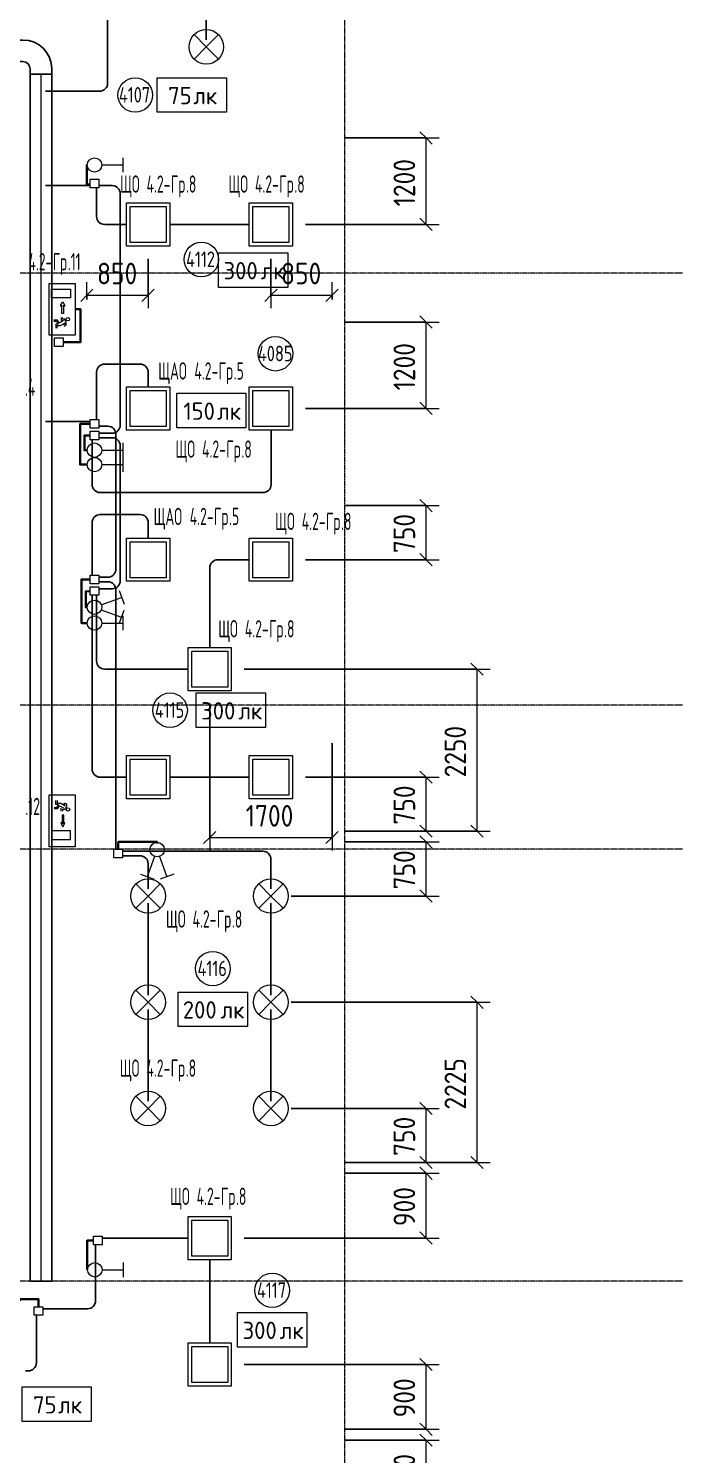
# Model space of a CAD drawing. Header units: millimetres. Extents: x -4730 to 98194, y -4296 to 93388.
# Drawn here: x 89115 to 98194, y 26596 to 46395 of the extents above; entities that cross this region are included whole.
import ezdxf

# ---------------------------------------------------------------- set-up
doc = ezdxf.new("R2010")
doc.units = ezdxf.units.MM
doc.linetypes.add('Линия сетки', pattern=[22.225, 12.7, -3.175, 3.175, -3.175])
for name, color, linetype, lineweight, true_color in [('Кабельные лотки', 5, 'Continuous', 25, 0x0000ff), ('Короба', 7, 'Continuous', 25, 0x008000), ('Соединительные детали кабельных лотков', 5, 'Continuous', 25, 0x0000ff), ('Соединительные детали коробов', 7, 'Continuous', 25, 0x008000), ('Типовые аннотации', 1, 'Continuous', 18, 0xff0000)]:
    doc.layers.add(name, color=color, linetype=linetype, lineweight=lineweight, true_color=true_color)
for name, color, linetype, lineweight in [('Марки помещений', 7, 'Continuous', 9), ('Марки силовых электроприборов', 7, 'Continuous', 9), ('Осевая линия', 7, 'Continuous', 18), ('Оси', 7, 'Continuous', 9), ('Провода', 7, 'Continuous', 35), ('Размеры', 7, 'Continuous', 9), ('Размеры-120', 7, 'Continuous', 9)]:
    doc.layers.add(name, color=color, linetype=linetype, lineweight=lineweight)
doc.styles.add('GOST Common', font='GOST_Common.ttf', dxfattribs={"width": 0.6, "height": 240})
doc.styles.add('GOST Common_1', font='GOST_Common.ttf', dxfattribs={"width": 0.9, "height": 300})
doc.styles.add('GOST Common_3', font='GOST_Common.ttf', dxfattribs={"width": 0.8, "height": 216})
doc.styles.add('GOST Common_4', font='GOST_Common.ttf', dxfattribs={"height": 240})
doc.dimstyles.new('ADSK_Проверочный', dxfattribs={"dimscale": 304.8, "dimtxt": 301.714499, "dimasz": 0.556693, "dimexe": 0.590551, "dimexo": 0.590551, "dimgap": 0.19685, "dimtad": 1, "dimdec": 3, "dimrnd": 0.001, "dimdsep": 46, "dimtxsty": 'GOST Common_1', "dimblk1": 'OBLIQUE', "dimblk2": 'OBLIQUE', "dimsah": 1, "dimcen": 0.09, "dimazin": 0, "dimtfac": 1, "dimtdec": 4, "dimtix": 1, "dimtmove": 0, "dimatfit": 3, "dimfxl": 1, "dimtvp": 1, "dimtolj": 1, "dimtzin": 0, "dimarcsym": 2})

# ---------------------------------------------------------------- blocks, each defined once
blk = doc.blocks.new('M_Горизонтальный изгиб-колено для канального - Стандартная-2475426-4-й этаж')
at = {"layer": 'Соединительные детали кабельных лотков'}
for p, q in [((-150, 250), (-150, 325)), ((150, 325), (-150, 325)), ((-150, 325), (150, 325)), ((-150, 325), (-150, 325)), ((-150, 325), (-150, 250)), ((150, 250), (150, 325)), ((150, 325), (150, 325)), ((150, 325), (150, 250)), ((-325, 150), (-325, 150)), ((-325, 150), (-325, -150)), ((-325, -150), (-325, 150)), ((-325, 150), (-250, 150)), ((-250, 150), (-325, 150)), ((-325, -150), (-325, -150)), ((-250, -150), (-325, -150)), ((-250, -150), (-325, -150))]:
    blk.add_line(p, q, dxfattribs=at)
for radius, end in [(100, 360), (400, 360), (100, 0), (400, 0)]:
    blk.add_arc((-250, 250), radius, 270, end, dxfattribs=at)
blk = doc.blocks.new('M_Короб_ отвод - Плоский торец - ПВХ - Стандартная-2386742-4-й этаж')
at = {"layer": 'Соединительные детали коробов'}
for p, q in [((0, 111.95), (0, 150.05)), ((-150.05, 0), (-111.95, 0))]:
    blk.add_line(p, q, dxfattribs=at)
blk.add_arc((-111.95, 111.95), 111.95, 270, 0, dxfattribs=at)
blk = doc.blocks.new('DIMBLOCK160-4-й этаж')
at = {"layer": 'Размеры-120'}
for p, q in [((94635, 44875), (94550, 44960)), ((93510, 44875), (94815, 44875)), ((94635, 44875), (93510, 44875)), ((94635, 43675), (94635, 44875)), ((94635, 44875), (94720, 44790)), ((94635, 43675), (94550, 43760)), ((92960, 43675), (94815, 43675)), ((94635, 43675), (92960, 43675)), ((94635, 43675), (94720, 43590))]:
    blk.add_line(p, q, dxfattribs=at)
at = {"layer": 'Размеры-120', "color": 0, "insert": (94183, 43925), "char_height": 300, "width": 840.71, "attachment_point": 1, "rotation": 90, "line_spacing_factor": 1.022761, "style": 'GOST Common_1'}
blk.add_mtext('1200', dxfattribs=at)
blk = doc.blocks.new('_Oblique')
at = {"color": 0, "linetype": 'ByBlock', "lineweight": -2}
blk.add_line((-0.5, -0.5), (0.5, 0.5), dxfattribs=at)
blk = doc.blocks.new('DIMBLOCK161-4-й этаж')
at = {"layer": 'Размеры-120'}
for p, q in [((92480, 43197), (92480, 42511)), ((92480, 42691), (92480, 43197)), ((92480, 42691), (92565, 42776)), ((93330, 42631), (93330, 42871)), ((93330, 42691), (93415, 42776)), ((92480, 42691), (92395, 42606)), ((92480, 42691), (93330, 42691)), ((93330, 42691), (93245, 42606)), ((93330, 42691), (93330, 42631))]:
    blk.add_line(p, q, dxfattribs=at)
at = {"layer": 'Размеры-120', "color": 0, "insert": (92621, 43143), "char_height": 300, "width": 681.16, "attachment_point": 1, "line_spacing_factor": 1.022761, "style": 'GOST Common_1'}
blk.add_mtext('850', dxfattribs=at)
blk = doc.blocks.new('DIMBLOCK162-4-й этаж')
at = {"layer": 'Размеры-120'}
for p, q in [((90775, 43197), (90775, 42511)), ((90775, 42691), (90775, 43197)), ((89925, 42631), (89925, 42871)), ((89925, 42691), (90010, 42776)), ((90775, 42691), (90860, 42776)), ((89925, 42691), (89840, 42606)), ((89925, 42691), (90775, 42691)), ((89925, 42691), (89925, 42631)), ((90775, 42691), (90690, 42606))]:
    blk.add_line(p, q, dxfattribs=at)
at = {"layer": 'Размеры-120', "color": 0, "insert": (90066, 43143), "char_height": 300, "width": 681.16, "attachment_point": 1, "line_spacing_factor": 1.022761, "style": 'GOST Common_1'}
blk.add_mtext('850', dxfattribs=at)
blk = doc.blocks.new('DIMBLOCK163-4-й этаж')
at = {"layer": 'Размеры-120'}
for p, q in [((91630, 37022), (91630, 34981)), ((91630, 35161), (91630, 37022)), ((93330, 36470), (93330, 34981)), ((93330, 35161), (93330, 36470)), ((91630, 35161), (91715, 35246)), ((93330, 35161), (93415, 35246)), ((91630, 35161), (91545, 35077)), ((91630, 35161), (93330, 35161)), ((93330, 35161), (93245, 35077))]:
    blk.add_line(p, q, dxfattribs=at)
at = {"layer": 'Размеры-120', "color": 0, "insert": (92130, 35613), "char_height": 300, "width": 840.71, "attachment_point": 1, "line_spacing_factor": 1.022761, "style": 'GOST Common_1'}
blk.add_mtext('1700', dxfattribs=at)
blk = doc.blocks.new('DIMBLOCK164-4-й этаж')
at = {"layer": 'Размеры-120'}
for p, q in [((93510, 35100), (94815, 35100)), ((94635, 35100), (93510, 35100)), ((94635, 35100), (94550, 35185)), ((94635, 34350), (94635, 35100)), ((94635, 35100), (94720, 35015)), ((92760, 34350), (94815, 34350)), ((94635, 34350), (92760, 34350)), ((94635, 34350), (94550, 34435)), ((94635, 34350), (94720, 34265))]:
    blk.add_line(p, q, dxfattribs=at)
at = {"layer": 'Размеры-120', "color": 0, "insert": (94183, 34441), "char_height": 300, "width": 681.16, "attachment_point": 1, "rotation": 90, "line_spacing_factor": 1.022761, "style": 'GOST Common_1'}
blk.add_mtext('750', dxfattribs=at)
blk = doc.blocks.new('DIMBLOCK165-4-й этаж')
at = {"layer": 'Размеры-120'}
for p, q in [((94635, 31400), (94550, 31485)), ((92760, 31400), (94815, 31400)), ((94635, 31400), (92760, 31400)), ((94635, 30650), (94635, 31400)), ((94635, 31400), (94720, 31315)), ((94635, 30650), (94550, 30735)), ((93510, 30650), (94815, 30650)), ((94635, 30650), (93510, 30650)), ((94635, 30650), (94720, 30565))]:
    blk.add_line(p, q, dxfattribs=at)
at = {"layer": 'Размеры-120', "color": 0, "insert": (94183, 30741), "char_height": 300, "width": 681.16, "attachment_point": 1, "rotation": 90, "line_spacing_factor": 1.022761, "style": 'GOST Common_1'}
blk.add_mtext('750', dxfattribs=at)
blk = doc.blocks.new('DIMBLOCK166-4-й этаж')
at = {"layer": 'Размеры-120'}
for p, q in [((92760, 32875), (95523, 32875)), ((95343, 32875), (92760, 32875)), ((95343, 32875), (95258, 32960)), ((95343, 30650), (95343, 32875)), ((95343, 32875), (95428, 32790)), ((95343, 30650), (95258, 30735)), ((93510, 30650), (95523, 30650)), ((95343, 30650), (93510, 30650)), ((95343, 30650), (95428, 30565))]:
    blk.add_line(p, q, dxfattribs=at)
at = {"layer": 'Размеры-120', "color": 0, "insert": (94891, 31384), "char_height": 300, "width": 908.21, "attachment_point": 1, "rotation": 90, "line_spacing_factor": 1.022761, "style": 'GOST Common_1'}
blk.add_mtext('2225', dxfattribs=at)
blk = doc.blocks.new('DIMBLOCK167-4-й этаж')
at = {"layer": 'Размеры-120'}
for p, q in [((94635, 39770), (94550, 39855)), ((93510, 39770), (94815, 39770)), ((94635, 39770), (93510, 39770)), ((94635, 39020), (94635, 39770)), ((94635, 39770), (94720, 39685)), ((92960, 39020), (94815, 39020)), ((94635, 39020), (92960, 39020)), ((94635, 39020), (94550, 39105)), ((94635, 39020), (94720, 38935))]:
    blk.add_line(p, q, dxfattribs=at)
at = {"layer": 'Размеры-120', "color": 0, "insert": (94183, 39111), "char_height": 300, "width": 681.16, "attachment_point": 1, "rotation": 90, "line_spacing_factor": 1.022761, "style": 'GOST Common_1'}
blk.add_mtext('750', dxfattribs=at)
blk = doc.blocks.new('DIMBLOCK168-4-й этаж')
at = {"layer": 'Размеры-120'}
for p, q in [((94635, 36000), (94550, 36085)), ((92960, 36000), (94815, 36000)), ((94635, 36000), (92960, 36000)), ((94635, 35250), (94635, 36000)), ((94635, 36000), (94720, 35915)), ((93510, 35250), (94815, 35250)), ((94635, 35250), (93510, 35250)), ((94635, 35250), (94550, 35335)), ((94635, 35250), (94720, 35165))]:
    blk.add_line(p, q, dxfattribs=at)
at = {"layer": 'Размеры-120', "color": 0, "insert": (94183, 35341), "char_height": 300, "width": 681.16, "attachment_point": 1, "rotation": 90, "line_spacing_factor": 1.022761, "style": 'GOST Common_1'}
blk.add_mtext('750', dxfattribs=at)
blk = doc.blocks.new('DIMBLOCK169-4-й этаж')
at = {"layer": 'Размеры-120'}
for p, q in [((92110, 37500), (95523, 37500)), ((95343, 37500), (92110, 37500)), ((95343, 37500), (95258, 37585)), ((95343, 35250), (95343, 37500)), ((95343, 37500), (95428, 37415)), ((93510, 35250), (95523, 35250)), ((95343, 35250), (93510, 35250)), ((95343, 35250), (95258, 35335)), ((95343, 35250), (95428, 35165))]:
    blk.add_line(p, q, dxfattribs=at)
at = {"layer": 'Размеры-120', "color": 0, "insert": (94891, 35997), "char_height": 300, "width": 908.21, "attachment_point": 1, "rotation": 90, "line_spacing_factor": 1.022761, "style": 'GOST Common_1'}
blk.add_mtext('2250', dxfattribs=at)
blk = doc.blocks.new('DIMBLOCK170-4-й этаж')
at = {"layer": 'Размеры-120'}
for p, q in [((94635, 42320), (94550, 42405)), ((93510, 42320), (94815, 42320)), ((94635, 42320), (93510, 42320)), ((94635, 41120), (94635, 42320)), ((94635, 42320), (94720, 42235)), ((94635, 41120), (94550, 41205)), ((92960, 41120), (94815, 41120)), ((94635, 41120), (92960, 41120)), ((94635, 41120), (94720, 41035))]:
    blk.add_line(p, q, dxfattribs=at)
at = {"layer": 'Размеры-120', "color": 0, "insert": (94183, 41370), "char_height": 300, "width": 840.71, "attachment_point": 1, "rotation": 90, "line_spacing_factor": 1.022761, "style": 'GOST Common_1'}
blk.add_mtext('1200', dxfattribs=at)
blk = doc.blocks.new('DIMBLOCK171-4-й этаж')
at = {"layer": 'Размеры-120'}
for p, q in [((93510, 30500), (94815, 30500)), ((94635, 30500), (93510, 30500)), ((94635, 30500), (94550, 30585)), ((94635, 29600), (94635, 30500)), ((94635, 30500), (94720, 30415)), ((92110, 29600), (94815, 29600)), ((94635, 29600), (92110, 29600)), ((94635, 29600), (94550, 29685)), ((94635, 29600), (94720, 29515))]:
    blk.add_line(p, q, dxfattribs=at)
at = {"layer": 'Размеры-120', "color": 0, "insert": (94183, 29766), "char_height": 300, "width": 681.16, "attachment_point": 1, "rotation": 90, "line_spacing_factor": 1.022761, "style": 'GOST Common_1'}
blk.add_mtext('900', dxfattribs=at)
blk = doc.blocks.new('DIMBLOCK172-4-й этаж')
at = {"layer": 'Размеры-120'}
for p, q in [((94635, 27845), (94550, 27930)), ((92110, 27845), (94815, 27845)), ((94635, 27845), (92110, 27845)), ((94635, 26945), (94635, 27845)), ((94635, 27845), (94720, 27760)), ((93510, 26945), (94815, 26945)), ((94635, 26945), (93510, 26945)), ((94635, 26945), (94550, 27030)), ((94635, 26945), (94720, 26860))]:
    blk.add_line(p, q, dxfattribs=at)
at = {"layer": 'Размеры-120', "color": 0, "insert": (94183, 27111), "char_height": 300, "width": 681.16, "attachment_point": 1, "rotation": 90, "line_spacing_factor": 1.022761, "style": 'GOST Common_1'}
blk.add_mtext('900', dxfattribs=at)
blk = doc.blocks.new('DIMBLOCK182-4-й этаж')
at = {"layer": 'Размеры-120'}
for p, q in [((93510, 26795), (94815, 26795)), ((94635, 26795), (93510, 26795)), ((94635, 26795), (94550, 26880)), ((94635, 25795), (94635, 26795)), ((94635, 26795), (94720, 26710)), ((92860, 25795), (94815, 25795)), ((94635, 25795), (92860, 25795)), ((94635, 25795), (94550, 25880)), ((94635, 25795), (94720, 25710))]:
    blk.add_line(p, q, dxfattribs=at)
at = {"layer": 'Размеры-120', "color": 0, "insert": (94183, 25945), "char_height": 300, "width": 840.71, "attachment_point": 1, "rotation": 90, "line_spacing_factor": 1.022761, "style": 'GOST Common_1'}
blk.add_mtext('1000', dxfattribs=at)
blk = doc.blocks.new('ADSK_Марка_Помещение_1_ГОСТ21-501-2011 - Номер-85995-4-й этаж')
at = {"layer": 'Марки помещений'}
blk.add_circle((0, 0), 2, dxfattribs=at)
blk = doc.blocks.new('Морка помещения_освещённость_ - Морка помещения_освещённость_-1484368-4-й этаж')
at = {"layer": 'Марки помещений', "color": 190, "true_color": 0x8000ff}
for p, q in [((-4, 0), (-4, 4)), ((-4, 4), (4, 4)), ((4, 4), (4, 0)), ((4, 0), (-4, 0))]:
    blk.add_line(p, q, dxfattribs=at)

msp = doc.modelspace()

# ---------------------------------------------------------------- linework, layer by layer
at = {"layer": 'Кабельные лотки'}
for p, q in [((89137.9607, 45760), (89437.9607, 45760)), ((89137.9607, 45760), (89137.9607, 29000)), ((89437.9607, 29000), (89437.9607, 45760)), ((89137.9607, 29000), (89437.9607, 29000))]:
    msp.add_line(p, q, dxfattribs=at)
at = {"layer": 'Короба'}
for p, q in [((90213.5077, 45673.4908), (90213.5077, 48614.1555)), ((91583.1776, 48060), (91583.1776, 46240)), ((89350.5077, 45523.4408), (90063.4577, 45523.4408)), ((89968.9173, 44213.3606), (89350.5077, 44213.3606)), ((90060.4173, 43825.05), (90060.4173, 44184.8606)), ((90088.9173, 44213.3606), (90238.8673, 44213.3606)), ((90388.9173, 44063.3106), (90388.9173, 40926.4106)), ((90479.764, 43675), (90210.4673, 43675)), ((91074.764, 43675), (92184.764, 43675)), ((90060.4173, 41585.0881), (90060.4173, 40964.8606)), ((90627.214, 41735.1381), (90210.4673, 41735.1381)), ((90777.264, 41417.5), (90777.264, 41585.0881)), ((89968.9173, 40936.3606), (89350.5077, 40936.3606)), ((90088.9173, 40873.3606), (90178.8673, 40873.3606)), ((92482.264, 40822.5), (92482.264, 40101.35)), ((89997.4173, 40101.35), (89997.4173, 40684.8606)), ((90238.8673, 40776.3606), (90088.9173, 40776.3606)), ((90088.9173, 40713.3606), (90238.8673, 40713.3606)), ((90328.9173, 40723.3106), (90328.9173, 38926.4106)), ((90388.9173, 40563.3106), (90388.9173, 38766.4106)), ((92332.214, 39951.3), (90147.4673, 39951.3)), ((90627.214, 39646.3), (90147.4673, 39646.3)), ((89997.4173, 39496.25), (89997.4173, 38804.8606)), ((90777.264, 39317.5), (90777.264, 39496.25)), ((91782.314, 39020), (92184.764, 39020)), ((91632.264, 37797.5), (91632.264, 38869.95)), ((90178.8673, 38776.3606), (90088.9173, 38776.3606)), ((90088.9173, 38713.3606), (90178.8673, 38713.3606)), ((90238.8673, 38616.3606), (90088.9173, 38616.3606)), ((89997.4173, 36150.05), (89997.4173, 38524.8606)), ((90060.4173, 37650.05), (90060.4173, 38524.8606)), ((90328.9173, 38563.3106), (90328.9173, 35001.0719)), ((91334.764, 37500), (90210.4673, 37500)), ((90479.764, 36000), (90147.4673, 36000)), ((91074.764, 36000), (92184.764, 36000)), ((90420.4173, 34972.5719), (92329.95, 34972.5719)), ((90624.95, 34909.5719), (90420.4173, 34909.5719)), ((90775, 34450), (90775, 34759.5219)), ((92480, 34822.5219), (92480, 34450)), ((90775, 34250), (90775, 32975)), ((92480, 34250), (92480, 32975)), ((90775, 32775), (90775, 31500)), ((92480, 32775), (92480, 31500)), ((90046.3032, 29508.5), (90046.3032, 28769.5131)), ((91334.764, 29600), (90137.8032, 29600)), ((91632.264, 29302.5), (91632.264, 28142.5)), ((89223.535, 27906.1209), (89223.535, 28527.9631)), ((89896.2532, 28619.4631), (89315.035, 28619.4631))]:
    msp.add_line(p, q, dxfattribs=at)
at = {"layer": 'Осевая линия'}
msp.add_line((89287.9607, 45760), (89287.9607, 29000), dxfattribs=at)
at = {"layer": 'Оси', "linetype": 'Линия сетки'}
for p, q in [((93500, 93388.3703), (93500, -3096.3487)), ((98194.2682, 43000), (-3530.0173, 43000)), ((98194.2682, 37000), (-3530.0173, 37000)), ((98194.2682, 35000), (-3530.0173, 35000)), ((98194.2682, 29000), (-3530.0173, 29000))]:
    msp.add_line(p, q, dxfattribs=at)
at = {"layer": 'Провода', "flags": 128}
for points in [[(89930.6433, 44500), (89924.1667, 44500), (89924.1667, 44230.6207), (89968.9173, 44230.6207)], [(89761.7452, 42498.5485), (89835, 42500), (89835, 42039.1497), (89596.8842, 42039.1481)], [(89930.6433, 40340), (89830, 40340), (89830, 40904.8627), (89968.9173, 40904.8613)], [(89930.6433, 40540), (89890, 40540), (89890, 40744.8627), (89968.9173, 40744.8615)], [(89930.6433, 38140), (89850, 38140), (89850, 38744.8627), (89968.9173, 38744.8613)], [(89930.6433, 38360), (89910, 38360), (89910, 38580), (89968.9173, 38582.4082)], [(90900, 35078.3578), (90900, 35100.8333), (90360.4155, 35100.8333), (90360.4155, 35001.0719)], [(89935.6433, 29160), (89929.1666, 29160), (89929.1666, 29568.5008), (90017.8032, 29568.5008)], [(88995.1829, 28729.3567), (88995.1829, 28750), (89255.0302, 28750), (89255.0332, 28647.9631)]]:
    msp.add_lwpolyline(points, dxfattribs=at)
at = {"layer": 'Типовые аннотации', "color": 5, "true_color": 0x0000ff}
for p, q in [((91583.1776, 46140), (91413.472, 46309.7056)), ((91583.1776, 46140), (91413.472, 45970.2944)), ((91583.1776, 46140), (91752.8833, 46309.7056)), ((91583.1776, 46140), (91752.8833, 45970.2944)), ((90430.6433, 44400), (90430.6433, 44600)), ((90130.6433, 44500), (90430.6433, 44500)), ((90475, 43975), (91075, 43975)), ((90475, 43375), (90475, 43975)), ((91075, 43975), (91075, 43375)), ((92180, 43975), (92780, 43975)), ((92180, 43375), (92180, 43975)), ((92780, 43975), (92780, 43375)), ((90525, 43925), (91025, 43925)), ((90525, 43425), (90525, 43925)), ((91025, 43925), (91025, 43425)), ((92230, 43925), (92730, 43925)), ((92230, 43425), (92230, 43925)), ((92730, 43925), (92730, 43425)), ((91075, 43375), (90475, 43375)), ((91025, 43425), (90525, 43425)), ((92780, 43375), (92180, 43375)), ((92730, 43425), (92230, 43425)), ((92180, 41420), (92780, 41420)), ((92180, 40820), (92180, 41420)), ((92780, 41420), (92780, 40820)), ((92230, 41370), (92730, 41370)), ((92230, 40870), (92230, 41370)), ((92730, 41370), (92730, 40870)), ((92780, 40820), (92180, 40820)), ((92730, 40870), (92230, 40870)), ((90430.6433, 40440), (90430.6433, 40640)), ((90130.6433, 40540), (90430.6433, 40540)), ((92180, 39320), (92780, 39320)), ((92180, 38720), (92180, 39320)), ((92230, 39270), (92730, 39270)), ((92230, 38770), (92230, 39270)), ((92730, 39270), (92730, 38770)), ((92780, 39320), (92780, 38720)), ((92780, 38720), (92180, 38720)), ((92730, 38770), (92230, 38770)), ((90124.6126, 38394.202), (90406.5204, 38496.8081)), ((90372.3184, 38590.7773), (90440.7224, 38402.8388)), ((90124.6126, 38325.798), (90406.5204, 38223.1919)), ((90372.3184, 38129.2227), (90440.7224, 38317.1612)), ((91330, 37800), (91930, 37800)), ((91330, 37200), (91330, 37800)), ((91380, 37750), (91880, 37750)), ((91380, 37250), (91380, 37750)), ((91880, 37750), (91880, 37250)), ((91930, 37800), (91930, 37200)), ((91880, 37250), (91380, 37250)), ((91930, 37200), (91330, 37200)), ((90475, 36300), (91075, 36300)), ((90475, 35700), (90475, 36300)), ((90525, 36250), (91025, 36250)), ((90525, 35750), (90525, 36250)), ((91025, 36250), (91025, 35750)), ((91075, 36300), (91075, 35700)), ((92180, 36300), (92780, 36300)), ((92180, 35700), (92180, 36300)), ((92230, 36250), (92730, 36250)), ((92230, 35750), (92230, 36250)), ((92730, 36250), (92730, 35750)), ((92780, 36300), (92780, 35700)), ((91075, 35700), (90475, 35700)), ((91025, 35750), (90525, 35750)), ((92780, 35700), (92180, 35700)), ((92730, 35750), (92230, 35750)), ((90865.798, 34900.3874), (90763.1919, 34618.4796)), ((90934.202, 34900.3874), (91036.8081, 34618.4796)), ((90669.2227, 34652.6816), (90857.1612, 34584.2776)), ((91130.7773, 34652.6816), (90942.8388, 34584.2776)), ((90775, 34350), (90605.2944, 34519.7056)), ((90775, 34350), (90944.7056, 34519.7056)), ((92480, 34350), (92310.2944, 34519.7056)), ((92480, 34350), (92649.7056, 34519.7056)), ((90775, 34350), (90605.2944, 34180.2944)), ((90775, 34350), (90944.7056, 34180.2944)), ((92480, 34350), (92310.2944, 34180.2944)), ((92480, 34350), (92649.7056, 34180.2944)), ((90775, 32875), (90605.2944, 33044.7056)), ((90775, 32875), (90605.2944, 32705.2944)), ((90775, 32875), (90944.7056, 33044.7056)), ((90775, 32875), (90944.7056, 32705.2944)), ((92480, 32875), (92310.2944, 33044.7056)), ((92480, 32875), (92310.2944, 32705.2944)), ((92480, 32875), (92649.7056, 33044.7056)), ((92480, 32875), (92649.7056, 32705.2944)), ((90775, 31400), (90605.2944, 31569.7056)), ((90775, 31400), (90944.7056, 31569.7056)), ((92480, 31400), (92310.2944, 31569.7056)), ((92480, 31400), (92649.7056, 31569.7056)), ((90775, 31400), (90605.2944, 31230.2944)), ((90775, 31400), (90944.7056, 31230.2944)), ((92480, 31400), (92310.2944, 31230.2944)), ((92480, 31400), (92649.7056, 31230.2944)), ((91330, 29900), (91930, 29900)), ((91330, 29300), (91330, 29900)), ((91930, 29900), (91930, 29300)), ((91380, 29850), (91880, 29850)), ((91380, 29350), (91380, 29850)), ((91880, 29850), (91880, 29350)), ((91880, 29350), (91380, 29350)), ((90135.6433, 29160), (90435.6433, 29160)), ((90435.6433, 29060), (90435.6433, 29260)), ((91930, 29300), (91330, 29300)), ((91330, 28145), (91930, 28145)), ((91330, 27545), (91330, 28145)), ((91930, 28145), (91930, 27545)), ((91380, 28095), (91880, 28095)), ((91380, 27595), (91380, 28095)), ((91880, 28095), (91880, 27595)), ((91930, 27545), (91330, 27545)), ((91880, 27595), (91380, 27595))]:
    msp.add_line(p, q, dxfattribs=at)
at = {"layer": 'Типовые аннотации', "color": 16, "true_color": 0x800000}
for p, q in [((89968.9173, 44304.8606), (90088.9173, 44304.8606)), ((89968.9173, 44184.8606), (89968.9173, 44304.8606)), ((90088.9173, 44184.8606), (89968.9173, 44184.8606)), ((90088.9173, 44304.8606), (90088.9173, 44184.8606)), ((89968.9173, 38644.8606), (90088.9173, 38644.8606)), ((89968.9173, 38524.8606), (89968.9173, 38644.8606)), ((90088.9173, 38644.8606), (90088.9173, 38524.8606)), ((90088.9173, 38524.8606), (89968.9173, 38524.8606))]:
    msp.add_line(p, q, dxfattribs=at)
at = {"layer": 'Типовые аннотации', "color": 96, "true_color": 0x008000}
for p, q in [((89401.7452, 42854.9821), (89761.7452, 42854.9821)), ((89401.7452, 42134.9821), (89401.7452, 42854.9821)), ((89433.1554, 42653.9897), (89433.1554, 42773.9897)), ((89433.1554, 42773.9897), (89697.1554, 42773.9897)), ((89697.1554, 42773.9897), (89697.1554, 42653.9897)), ((89761.7452, 42854.9821), (89761.7452, 42134.9821)), ((89697.1554, 42653.9897), (89433.1554, 42653.9897)), ((89565.3592, 42559.1031), (89589.3592, 42600.6723)), ((89589.3592, 42600.6723), (89613.3592, 42559.1031)), ((89565.3592, 42535.1031), (89565.3592, 42559.1031)), ((89577.3592, 42555.8877), (89565.3592, 42535.1031)), ((89567.5431, 42384.0465), (89567.5431, 42342.0465)), ((89577.3592, 42435.8877), (89577.3592, 42555.8877)), ((89601.3592, 42435.8877), (89577.3592, 42435.8877)), ((89585.5431, 42360.0465), (89585.5431, 42384.0465)), ((89613.3592, 42535.1031), (89601.3592, 42555.8877)), ((89601.3592, 42555.8877), (89601.3592, 42435.8877)), ((89613.3592, 42559.1031), (89613.3592, 42535.1031)), ((89515.5816, 42347.6157), (89467.5816, 42347.6157)), ((89467.5816, 42329.6157), (89505.1893, 42329.6157)), ((89528.0124, 42290.085), (89493.1893, 42290.085)), ((89493.1893, 42290.085), (89493.1893, 42236.085)), ((89505.1893, 42329.6157), (89528.0124, 42290.085)), ((89511.1893, 42236.085), (89511.1893, 42272.085)), ((89511.1893, 42272.085), (89559.1893, 42272.085)), ((89539.5816, 42306.0465), (89515.5816, 42347.6157)), ((89601.9355, 42342.0465), (89539.5816, 42306.0465)), ((89559.1893, 42272.085), (89621.5431, 42308.085)), ((89615.5431, 42360.0465), (89585.5431, 42360.0465)), ((89621.5431, 42292.8696), (89599.3662, 42280.0658)), ((89608.3662, 42264.4773), (89639.5431, 42282.4773)), ((89639.5431, 42318.4773), (89615.5431, 42360.0465)), ((89639.5431, 42282.4773), (89639.5431, 42318.4773)), ((89761.7452, 42134.9821), (89401.7452, 42134.9821)), ((89401.7452, 35754.9821), (89761.7452, 35754.9821)), ((89401.7452, 35034.9821), (89401.7452, 35754.9821)), ((89495.6278, 35620.2637), (89495.6278, 35674.2637)), ((89513.6278, 35674.2637), (89513.6278, 35638.2637)), ((89610.8048, 35645.8714), (89641.9817, 35627.8714)), ((89761.7452, 35754.9821), (89761.7452, 35034.9821)), ((89470.0201, 35580.733), (89507.6278, 35580.733)), ((89518.0201, 35562.733), (89470.0201, 35562.733)), ((89530.4509, 35620.2637), (89495.6278, 35620.2637)), ((89507.6278, 35580.733), (89530.4509, 35620.2637)), ((89513.6278, 35638.2637), (89561.6278, 35638.2637)), ((89542.0201, 35604.3022), (89518.0201, 35562.733)), ((89604.374, 35568.3022), (89542.0201, 35604.3022)), ((89561.6278, 35638.2637), (89623.9817, 35602.2637)), ((89569.9817, 35526.3022), (89569.9817, 35568.3022)), ((89603.7977, 35474.461), (89579.7977, 35474.461)), ((89579.7977, 35474.461), (89579.7977, 35354.461)), ((89617.9817, 35550.3022), (89587.9817, 35550.3022)), ((89587.9817, 35550.3022), (89587.9817, 35526.3022)), ((89623.9817, 35617.4791), (89601.8048, 35630.2829)), ((89603.7977, 35354.461), (89603.7977, 35474.461)), ((89641.9817, 35591.8714), (89617.9817, 35550.3022)), ((89641.9817, 35627.8714), (89641.9817, 35591.8714)), ((89699.594, 35256.359), (89435.594, 35256.359)), ((89435.594, 35256.359), (89435.594, 35136.359)), ((89579.7977, 35354.461), (89567.7977, 35375.2456)), ((89567.7977, 35375.2456), (89567.7977, 35351.2456)), ((89567.7977, 35351.2456), (89591.7977, 35309.6764)), ((89591.7977, 35309.6764), (89615.7977, 35351.2456)), ((89615.7977, 35375.2456), (89603.7977, 35354.461)), ((89615.7977, 35351.2456), (89615.7977, 35375.2456)), ((89699.594, 35136.359), (89699.594, 35256.359)), ((89435.594, 35136.359), (89699.594, 35136.359)), ((89761.7452, 35034.9821), (89401.7452, 35034.9821))]:
    msp.add_line(p, q, dxfattribs=at)
at = {"layer": 'Типовые аннотации'}
for p, q in [((89476.8842, 42099.1477), (89596.8842, 42099.1477)), ((89476.8842, 41979.1477), (89476.8842, 42099.1477)), ((89596.8842, 41979.1477), (89476.8842, 41979.1477)), ((89596.8842, 42099.1477), (89596.8842, 41979.1477)), ((90475, 41420), (91075, 41420)), ((90475, 40820), (90475, 41420)), ((91075, 41420), (91075, 40820)), ((90525, 41370), (91025, 41370)), ((90525, 40870), (90525, 41370)), ((91025, 41370), (91025, 40870)), ((89968.9173, 40964.8606), (90088.9173, 40964.8606)), ((89968.9173, 40844.8606), (89968.9173, 40964.8606)), ((90088.9173, 40844.8606), (89968.9173, 40844.8606)), ((90088.9173, 40964.8606), (90088.9173, 40844.8606)), ((91075, 40820), (90475, 40820)), ((91025, 40870), (90525, 40870)), ((90430.6433, 40240), (90430.6433, 40440)), ((90130.6433, 40340), (90430.6433, 40340)), ((90475, 39320), (91075, 39320)), ((90475, 38720), (90475, 39320)), ((90525, 39270), (91025, 39270)), ((90525, 38770), (90525, 39270)), ((91025, 39270), (91025, 38770)), ((91075, 39320), (91075, 38720)), ((91075, 38720), (90475, 38720)), ((91025, 38770), (90525, 38770)), ((90430.6433, 38040), (90430.6433, 38240)), ((90130.6433, 38140), (90430.6433, 38140))]:
    msp.add_line(p, q, dxfattribs=at)
at = {"layer": 'Типовые аннотации', "color": 7}
for p, q in [((89968.9173, 40804.8606), (90088.9173, 40804.8606)), ((89968.9173, 40684.8606), (89968.9173, 40804.8606)), ((90088.9173, 40804.8606), (90088.9173, 40684.8606)), ((90088.9173, 40684.8606), (89968.9173, 40684.8606)), ((89968.9173, 38804.8606), (90088.9173, 38804.8606)), ((89968.9173, 38684.8606), (89968.9173, 38804.8606)), ((90088.9173, 38684.8606), (89968.9173, 38684.8606)), ((90088.9173, 38804.8606), (90088.9173, 38684.8606)), ((90300.4173, 35001.0719), (90420.4173, 35001.0719)), ((90300.4173, 34881.0719), (90300.4173, 35001.0719)), ((90420.4173, 34881.0719), (90300.4173, 34881.0719)), ((90420.4173, 35001.0719), (90420.4173, 34881.0719)), ((90017.8032, 29628.5), (90137.8032, 29628.5)), ((90017.8032, 29508.5), (90017.8032, 29628.5)), ((90137.8032, 29508.5), (90017.8032, 29508.5)), ((90137.8032, 29628.5), (90137.8032, 29508.5)), ((89195.035, 28647.9631), (89315.035, 28647.9631)), ((89195.035, 28527.9631), (89195.035, 28647.9631)), ((89315.035, 28527.9631), (89195.035, 28527.9631)), ((89315.035, 28647.9631), (89315.035, 28527.9631))]:
    msp.add_line(p, q, dxfattribs=at)
at = {"layer": 'Типовые аннотации', "color": 5, "true_color": 0x0000ff}
for centre, radius in [((91583.1776, 46140), 240), ((90030.6433, 44500), 100), ((90030.6433, 40540), 100), ((90030.6433, 38360), 100), ((90900, 34994.3567), 100), ((90775, 34350), 240), ((92480, 34350), 240), ((90775, 32875), 240), ((92480, 32875), 240), ((90775, 31400), 240), ((92480, 31400), 240), ((90035.6433, 29160), 100)]:
    msp.add_circle(centre, radius, dxfattribs=at)
at = {"layer": 'Типовые аннотации', "color": 96, "true_color": 0x008000}
for centre in [(89660.0744, 42358.0438), (89662.5129, 35552.3049)]:
    msp.add_circle(centre, 24, dxfattribs=at)
at = {"layer": 'Типовые аннотации'}
for centre in [(90030.6433, 40340), (90030.6433, 38140)]:
    msp.add_circle(centre, 100, dxfattribs=at)

# ---------------------------------------------------------------- block references
at = {"layer": 'Марки помещений', "xscale": 120, "yscale": 120, "zscale": 120}
for p in [(90596.8764, 45471.8984), (91514.3883, 43188.7283), (92543.0965, 41879.6463), (91079.8987, 36929.0325), (91673.2789, 33341.8251), (92498.516, 28874.9402)]:
    msp.add_blockref('ADSK_Марка_Помещение_1_ГОСТ21-501-2011 - Номер-85995-4-й этаж', p, dxfattribs=at)
at = {"layer": 'Марки помещений', "color": 190, "true_color": 0x8000ff, "xscale": 120, "yscale": 120, "zscale": 120}
for p in [(91381.5722, 45231.8984), (92234.3883, 42800.7399), (91652.6108, 40850.6388), (91923.788, 36689.0325), (91673.2789, 32537.0104), (92498.516, 28087.4403), (89505.71, 27053.6543)]:
    msp.add_blockref('Морка помещения_освещённость_ - Морка помещения_освещённость_-1484368-4-й этаж', p, dxfattribs=at)
at = {"layer": 'Соединительные детали кабельных лотков', "rotation": 90}
msp.add_blockref('M_Горизонтальный изгиб-колено для канального - Стандартная-2475426-4-й этаж', (89287.9607, 46085), dxfattribs=at)
msp.add_blockref('M_Горизонтальный изгиб-колено для канального - Стандартная-2475426-4-й этаж', (89287.9607, 46085), dxfattribs=at)
at = {"layer": 'Соединительные детали коробов'}
for p in [(90213.5077, 45523.4408), (90388.9173, 40776.3606), (92482.264, 39951.3), (90328.9173, 38776.3606), (90388.9173, 38616.3606), (90046.3032, 28619.4631), (89223.535, 27756.0709)]:
    msp.add_blockref('M_Короб_ отвод - Плоский торец - ПВХ - Стандартная-2386742-4-й этаж', p, dxfattribs=at)
for p, rotation in [((90388.9173, 44213.3606), 90), ((90060.4173, 43675), 270), ((90060.4173, 41735.1381), 180), ((90777.264, 41735.1381), 90), ((90328.9173, 40873.3606), 90), ((90388.9173, 40713.3606), 90), ((89997.4173, 39951.3), 270), ((89997.4173, 39646.3), 180), ((90777.264, 39646.3), 90), ((91632.264, 39020), 180), ((90328.9173, 38713.3606), 90), ((90060.4173, 37500), 270), ((89997.4173, 36000), 270), ((90775, 34909.5719), 90), ((92480, 34972.5719), 90)]:
    msp.add_blockref('M_Короб_ отвод - Плоский торец - ПВХ - Стандартная-2386742-4-й этаж', p, dxfattribs=dict(at, rotation=rotation))

# ---------------------------------------------------------------- texts
at = {"layer": 'Марки помещений', "char_height": 216, "attachment_point": 1, "style": 'GOST Common_3'}
for s, insert, width in [('4107', (90369.0405, 45582.6856), 561.8226), ('4112', (91302.3924, 43299.5155), 523.3416), ('4085', (92299.4206, 41990.4335), 600.3036), ('4115', (90867.9028, 37039.8197), 523.3416), ('4116', (91461.283, 33452.6123), 523.3416), ('4117', (92286.5201, 28985.7274), 523.3416)]:
    msp.add_mtext(s, dxfattribs=dict(at, insert=insert, width=width))
at = {"layer": 'Марки помещений', "color": 190, "true_color": 0x8000ff, "char_height": 240, "attachment_point": 1, "style": 'GOST Common_4'}
for s, insert, width in [('75', (91053.0884, 45583.6104), 423.291), ('лк', (91402.3384, 45583.6104), 413.67075), ('300', (91822.5045, 43152.4519), 625.31625), ('лк', (92338.442, 43152.4519), 413.67075), ('150', (91264.727, 41202.3507), 567.59475), ('лк', (91733.0395, 41202.3507), 413.67075), ('300', (91511.9042, 37040.7445), 625.31625), ('лк', (92027.8417, 37040.7445), 413.67075), ('200', (91257.1951, 32888.7223), 634.9365), ('лк', (91781.0701, 32888.7223), 413.67075), ('300', (92086.6322, 28439.1522), 625.31625), ('лк', (92602.5697, 28439.1522), 413.67075), ('75', (89177.2261, 27405.3663), 423.291), ('лк', (89526.4761, 27405.3663), 413.67075)]:
    msp.add_mtext(s, dxfattribs=dict(at, insert=insert, width=width))
at = {"layer": 'Марки силовых электроприборов', "char_height": 240, "attachment_point": 1, "style": 'GOST Common'}
for s, insert, width in [('ЩО', (90385.8453, 44355.1824), 340.55685), (' 4.2-', (90666.8328, 44355.1824), 513.72135), ('Гр', (91090.6953, 44355.1824), 253.9746), ('.8', (91300.2453, 44355.1824), 178.93665), ('ЩО', (91890.8453, 44355.1824), 340.55685), (' 4.2-', (92171.8328, 44355.1824), 513.72135), ('Гр', (92595.6953, 44355.1824), 253.9746), ('.8', (92805.2453, 44355.1824), 178.93665), (' 4.2-', (89026.5422, 43276.9866), 513.72135), ('Гр', (89450.4047, 43276.9866), 253.9746), ('.11', (89659.9547, 43276.9866), 225.11385), ('ЩАО', (90915.899, 41760.1824), 502.17705), (' 4.2-', (91330.2365, 41760.1824), 513.72135), ('Гр', (91754.099, 41760.1824), 253.9746), ('.5', (91963.649, 41760.1824), 178.93665), ('.4', (89065.1956, 41535.1292), 196.2531), ('ЩО', (91156.0355, 40675.4486), 340.55685), (' 4.2-', (91437.023, 40675.4486), 513.72135), ('Гр', (91860.8855, 40675.4486), 253.9746), ('.8', (92070.4355, 40675.4486), 178.93665), ('ЩАО', (90851.363, 39740.1824), 502.17705), (' 4.2-', (91265.7005, 39740.1824), 513.72135), ('Гр', (91689.563, 39740.1824), 253.9746), ('.5', (91899.113, 39740.1824), 178.93665), ('ЩО', (92539.8183, 39671.87), 340.55685), (' 4.2-', (92820.8058, 39671.87), 513.72135), ('Гр', (93244.6683, 39671.87), 253.9746), ('.8', (93454.2183, 39671.87), 178.93665), ('ЩО', (91749.6199, 38180.1824), 340.55685), (' 4.2-', (92030.6074, 38180.1824), 513.72135), ('Гр', (92454.4699, 38180.1824), 253.9746), ('.8', (92664.0199, 38180.1824), 178.93665), ('.12', (89071.2893, 35713.6486), 265.5189), ('ЩО', (91023.6525, 34150.6588), 340.55685), (' 4.2-', (91304.64, 34150.6588), 513.72135), ('Гр', (91728.5025, 34150.6588), 253.9746), ('.8', (91938.0525, 34150.6588), 178.93665), ('ЩО', (90383.5814, 32080.1824), 340.55685), (' 4.2-', (90664.5689, 32080.1824), 513.72135), ('Гр', (91088.4314, 32080.1824), 253.9746), ('.8', (91297.9814, 32080.1824), 178.93665), ('ЩО', (91080.8453, 30300.1824), 340.55685), (' 4.2-', (91361.8328, 30300.1824), 513.72135), ('Гр', (91785.6953, 30300.1824), 253.9746), ('.8', (91995.2453, 30300.1824), 178.93665)]:
    msp.add_mtext(s, dxfattribs=dict(at, insert=insert, width=width))

# ---------------------------------------------------------------- dimensions: what is measured, and where the dimension line sits
at = {"layer": 'Размеры'}
for base, p1, p2, override, picture, middle in [((94635.3374, 44875), (92779.764, 43675), (93330, 44875), {"dimpost": '<>', "dimfxl": 1320.136234}, 'DIMBLOCK160-4-й этаж', (94425.3374, 44275)), ((94635.3374, 42320), (92779.764, 41120), (93330, 42320), {"dimpost": '<>', "dimfxl": 1320.136234}, 'DIMBLOCK170-4-й этаж', (94425.3374, 41720)), ((94635.3374, 39770), (92779.764, 39020), (93330, 39770), {"dimpost": '<>', "dimfxl": 930.193354}, 'DIMBLOCK167-4-й этаж', (94425.3374, 39395)), ((95343.0591, 37500), (93330, 35250), (91929.764, 37500), {"dimpost": '<>', "dimfxl": 2650.124697}, 'DIMBLOCK169-4-й этаж', (95133.0591, 36375)), ((94635.3374, 36000), (93330, 35250), (92779.764, 36000), {"dimpost": '<>', "dimfxl": 930.193354}, 'DIMBLOCK168-4-й этаж', (94425.3374, 35625)), ((94635.3374, 35100), (92580, 34350), (93330, 35100), {"dimpost": '<>', "dimfxl": 1060.660172}, 'DIMBLOCK164-4-й этаж', (94425.3374, 34725)), ((95343.0591, 32875), (93330, 30650), (92580, 32875), {"dimpost": '<>', "dimfxl": 2348.004472}, 'DIMBLOCK166-4-й этаж', (95133.0591, 31762.5)), ((94635.3374, 31400), (93330, 30650), (92580, 31400), {"dimpost": '<>', "dimfxl": 1060.660172}, 'DIMBLOCK165-4-й этаж', (94425.3374, 31025)), ((94635.3374, 30500), (91929.764, 29600), (93330, 30500), {"dimpost": '<>', "dimfxl": 1664.530236}, 'DIMBLOCK171-4-й этаж', (94425.3374, 30050)), ((94635.3374, 27845), (93330, 26945), (91929.764, 27845), {"dimpost": '<>', "dimfxl": 1664.530236}, 'DIMBLOCK172-4-й этаж', (94425.3374, 27395)), ((94635.3374, 26795), (92679.764, 25795), (93330, 26795), {"dimpost": '<>', "dimfxl": 1192.814688}, 'DIMBLOCK182-4-й этаж', (94425.3374, 26295))]:
    dim = msp.add_linear_dim(base=base, p1=p1, p2=p2, angle=90, dimstyle='ADSK_Проверочный', override=override, dxfattribs=at)
    dim.commit()
    dim.dimension.update_dxf_attribs({"geometry": picture, "text_midpoint": middle})
for base, p1, p2, override, picture, middle in [((90775, 42691.132), (89925, 42811.1139), (90775, 43377.5), {"dimpost": '<>', "dimfxl": 1021.417242}, 'DIMBLOCK162-4-й этаж', (90350, 42901.132)), ((93330, 42691.132), (92480, 43377.5), (93330, 42811.1139), {"dimpost": '<>', "dimfxl": 1021.417242}, 'DIMBLOCK161-4-й этаж', (92905, 42901.132)), ((93330, 35161.433), (91630, 37202.5), (93330, 36650), {"dimpost": '<>', "dimfxl": 1787.527972}, 'DIMBLOCK163-4-й этаж', (92480, 35371.433))]:
    dim = msp.add_linear_dim(base=base, p1=p1, p2=p2, dimstyle='ADSK_Проверочный', override=override, dxfattribs=at)
    dim.commit()
    dim.dimension.update_dxf_attribs({"geometry": picture, "text_midpoint": middle})

doc.saveas('drawing.dxf')
